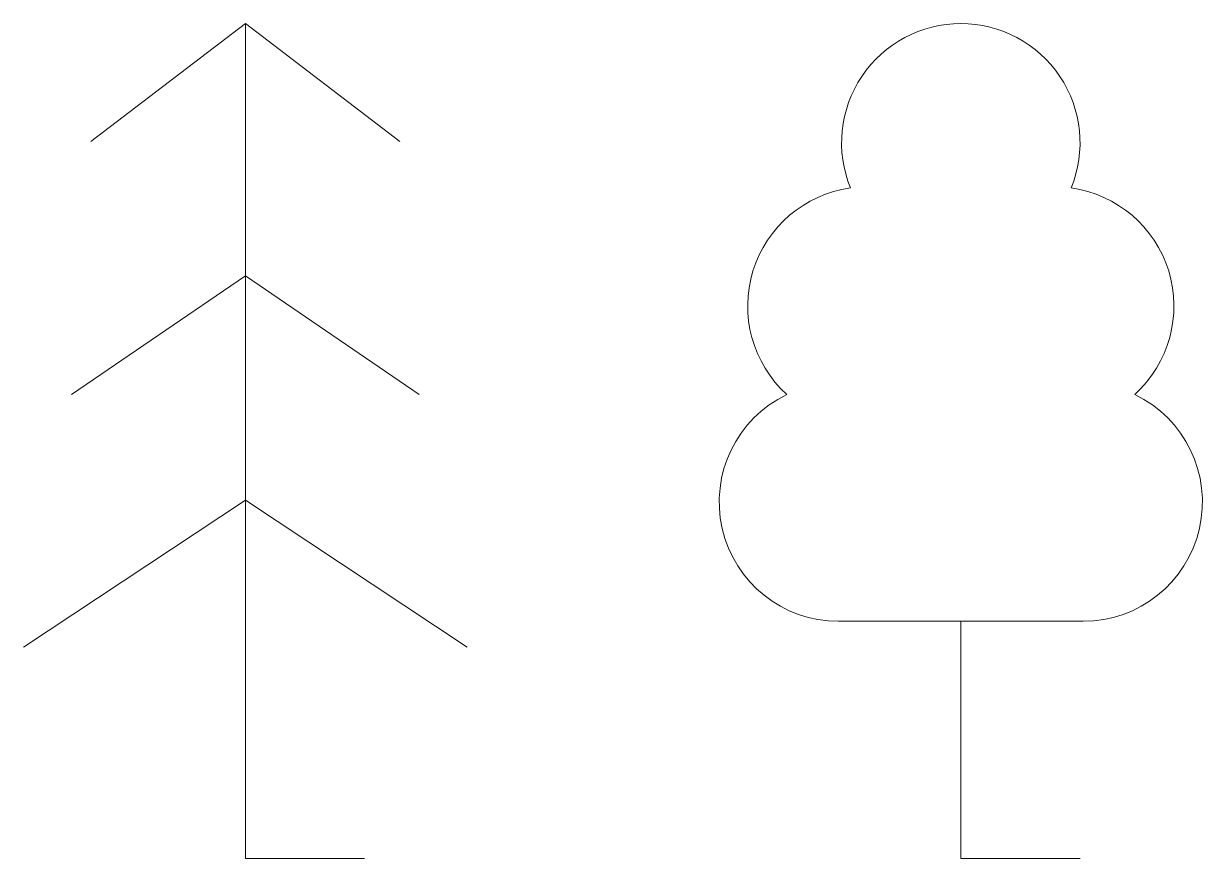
# Model space of a CAD drawing. Header units: millimetres. Extents: x -1.22 to 1.26, y 0 to 1.75.
import ezdxf

# ---------------------------------------------------------------- set-up
doc = ezdxf.new("R2010")
doc.units = ezdxf.units.MM
doc.linetypes.add('K5LT32768', pattern=[0])
doc.linetypes.add('K5LT32769', pattern=[0])

msp = doc.modelspace()

# ---------------------------------------------------------------- linework, layer by layer
at = {"color": 7, "linetype": 'K5LT32769', "lineweight": 18}
for p, q in [((-0.75, 1.75), (-1.0741, 1.5028)), ((-0.75, 1.75), (-0.4259, 1.5028)), ((-0.75, 0), (-0.75, 1.75)), ((-0.75, 1.221), (-1.1147, 0.9725)), ((-0.75, 1.221), (-0.3853, 0.9725)), ((-0.75, 0.7513), (-1.2151, 0.4426)), ((-0.75, 0.7513), (-0.2849, 0.4426)), ((0.75, 0.4971), (0.4934, 0.4971)), ((0.75, 0.4971), (1.0066, 0.4971)), ((0.75, 0), (0.75, 0.4971)), ((-0.5, 0), (-0.75, 0)), ((1, 0), (0.75, 0))]:
    msp.add_line(p, q, dxfattribs=at)
at = {"color": 7, "linetype": 'K5LT32768', "lineweight": 18}
for centre, start, end in [((0.75, 1.5), 90, 202.242), ((0.75, 1.5), 337.758, 90), ((0.5531, 1.1578), 97.9406, 227.8197), ((0.9469, 1.1578), 312.1803, 82.0594), ((0.4934, 0.7471), 115.6346, 270), ((1.0066, 0.7471), 270, 64.3654)]:
    msp.add_arc(centre, 0.25, start, end, dxfattribs=at)

doc.saveas('drawing.dxf')
